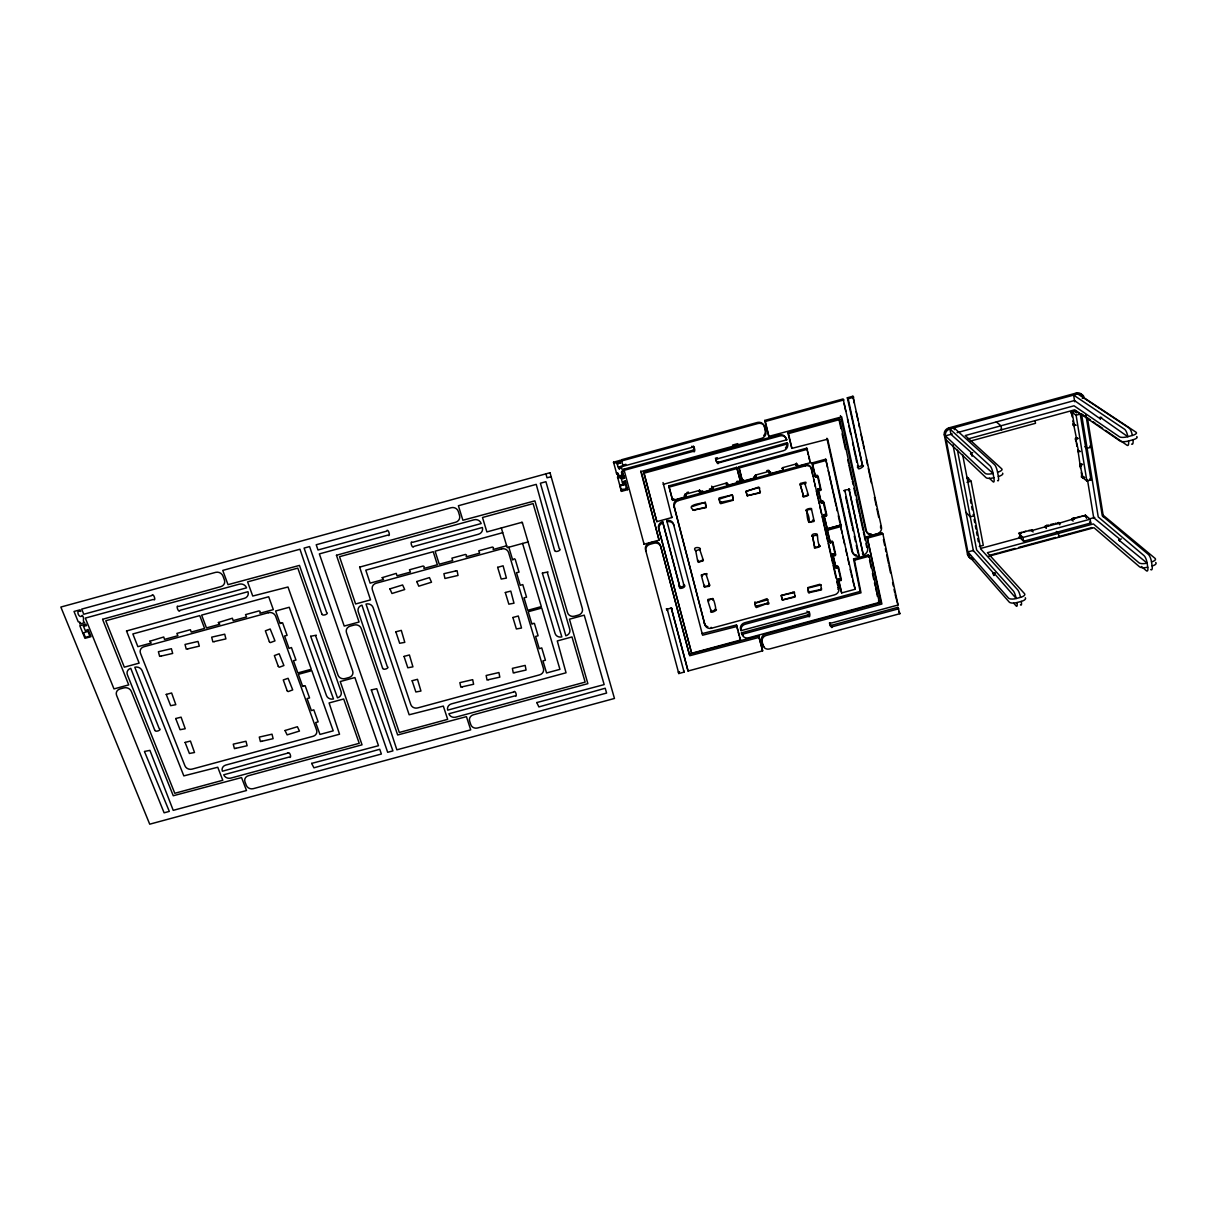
<?xml version="1.0" encoding="UTF-8"?>
<svg xmlns="http://www.w3.org/2000/svg" width="1217" height="1217" viewBox="0 0 1217 1217"><rect width="100%" height="100%" fill="white"/><g stroke="black" fill="none" stroke-linecap="round" stroke-linejoin="round"><path stroke-width="1.5" d="M1021.641 537.397L1019.253 537.016L1023.588 541.261L1090.782 523.021L1090.158 519.218L1085.336 515.08M795.036 595.539L794.595 596.619L782.577 599.859L780.949 595.569L794.518 592.527M1020.074 537.853L1021.626 537.625L1020.074 537.884L1019.861 533.092L1032.001 529.806L1033.066 532.012M626.238 487.865L625.918 489.082L621.522 489.34M626.664 488.732L625.188 483.316L625.462 484.183L621.917 485.081L623.956 485.02L624.534 483.605L625.584 484.609M623.591 483.788L623.712 481.43L625.219 481.004L625.568 482.16L624.062 482.647M809.807 591.553L809.396 592.603L808.347 592.253L807.845 587.583L819.893 584.282L821.049 585.316M721.392 502.241L719.81 502.788L719.125 497.966L732.345 494.893L719.004 499.183L720.692 503.671L733.227 500.248L732.482 495.213L732.969 499.837L721.346 502.149M619.742 466.735L619.681 468.606L621.568 467.298L621.233 466.172L619.134 467.571L618.145 467.024M694.344 509.862L705.982 507.185L705.236 502.302L691.91 506.652M663.28 484.366L783.383 450.716A5.796 5.461 -35.5 0 0 787.703 443.825L786.958 442.76L717.269 462.658L716.189 461.091M1080.483 451.492L1077.775 451.401L1078.429 450.427L1075.858 439.687L1078.323 438.348M768.672 602.887L756.381 607.542L754.707 603.16L767.06 598.658L768.885 603.815L767.881 604.347L767.029 603.176M718.015 461.654C719.247 468.332 713.375 456.162 717.589 458.763L786.775 439.793L786.03 438.744A5.796 5.461 -35.9 0 0 779.245 434.88L643.656 472.059L656.845 521.652L671.921 517.529L663.022 482.525M726.762 482.571L726.96 485.522L740.56 481.795L736.711 467.313L668.742 485.933L672.636 500.385L686.205 496.673L685.521 494.224L699.227 490.481L700.14 491.333L699.273 490.466M792.663 592.283L794.214 591.888L795.081 596.999L782.212 600.057L781.527 595.326L792.678 592.42M692.792 510.258L706.134 507.641L705.312 502.423M1072.207 412.441C1077.851 409.916 1077.364 412.122 1076.573 412.913M1019.359 534.004L1020.957 533.548L1020.029 532.498M807.692 612.44C810.507 608.789 810.583 621.431 807.829 614.889L741.472 632.87L742.081 634.331A5.537 5.081 -21.5 0 0 748.638 637.814L879.328 602.415L869.303 556.169L868.39 554.876L853.558 558.892L860.13 591.447L744.637 622.769A5.522 5.081 -21.6 0 0 740.544 629.159L741.138 630.619L807.708 612.577L806.962 611.162M620.579 485.735C621.902 483.621 621.704 484.959 620.609 485.979M826.891 515.415L823.985 502.423M830.602 540.926L831.394 542.63L830.39 542.888L826.723 528.954L840.384 525.242L855.171 589.256L841.662 592.922L838.041 579.17L839.03 578.912C840.597 582.228 842.864 579.505 838.878 580.524L838.041 579.17M626.542 488.306C625.918 490.101 619.483 492.642 620.457 485.324M835.775 554.967L832.9 542.097M621.05 477.657L622.039 476.881L622.982 478.585L624.488 478.175L623.697 475.375L617.551 477.049L621.431 491.364L627.592 489.675L625.219 481.004M1077.669 451.309L1078.718 451.979L1077.638 449.818M711.641 486.131L712.249 487.15L726.412 483.043L727.34 483.788L726.473 483.027M694.511 510.425C684.319 505.268 700.368 503.336 705.282 502.545M848.979 488.702L863.294 554.952A5.659 5.187 -31.5 0 0 867.599 548.38L839.639 419.561L838.772 418.557L787.749 432.552L791.871 448.373L827.697 439.185L852.706 552.427A5.644 5.187 -31.3 0 0 859.248 556.063L845.115 491.653L843.944 490.512M769.25 471.329L770.072 472.211L769.159 471.344L755.422 475.102L756.076 477.551L742.461 481.278L738.613 466.796L806.749 448.145L810.552 462.658L796.922 466.385C794.047 462.992 799.128 464.757 796.359 463.905L782.592 467.678L783.307 470.112L769.692 473.839L769.25 470.507M783.307 470.112L782.729 467.632M796.45 463.92L796.45 463.068M861.666 464.727L862.564 465.822L847.321 397.776L852.904 396.24L881.473 527.204A5.689 5.218 -33.2 0 1 877.138 533.822L873.061 534.932A5.689 5.218 -33 0 1 866.519 531.266L841.692 416.868L768.84 436.371L764.672 420.458L843.122 398.933L858.426 466.963C855.87 473.261 871.646 461.045 857.407 467.343M756.076 477.551L755.483 475.086M816.014 475.056L816.592 476.912L815.588 477.201L811.845 463.008L825.719 459.205L840.917 525.014L827.21 528.741L823.513 514.745L824.518 514.487C825.841 517.468 828.108 515.43 824.32 515.962L823.513 514.745M1081.335 475.969L1082.704 476.364L1080.164 465.7L1082.598 464.438M1072.801 423.79L1074.109 424.17L1072.436 414.039C1071.264 410.996 1072.04 416.579 1071.021 411.954M1075.235 438.409L1077.41 437.679M1028.624 530.475L1031.179 530.779L1046.666 526.383L1045.616 526.261M685.582 494.208L684.623 494.254M712.751 486.77L713.375 489.234L699.79 492.961L699.608 489.858M822.099 500.75L822.433 502.849L821.429 503.123L817.718 489.036L820.03 490.451L821.079 489.827L818.159 476.486M662.626 521.652L679.421 585.544C676.622 588.709 687.422 585.894 683.452 584.434C688.7 586.913 677.504 590.458 679.877 586.913L662.626 521.652A5.659 5.37 -20.2 0 0 658.534 528.345L691.636 653.27L740.484 640.036L736.483 624.99L702.042 633.631M671.373 608.013L667.129 609.2L667.509 610.599L666.308 608.774M836.688 565.586L837.053 567.791L836.064 568.05L832.413 554.207L833.402 553.948C834.725 557.067 836.992 554.937 833.234 555.515L832.413 554.207M1059.779 524.755C1061.148 521.652 1056.736 523.143 1059.475 523.112L1085.397 515.293L1086.644 518.366M709.161 585.788L709.648 585.073L709.313 586.305L704.263 586.868L708.948 585.681M805.365 484.351L805.745 483.149L804.985 483.97L808.468 495.273L803.768 496.992L802.611 496.156L803.159 495.015L800.345 485.035L803.433 495.441L802.885 496.582L807.784 495.365L807.251 493.904M811.267 510.197L811.404 508.797L814.051 520.557L808.833 522.397L813.99 521.469L813.047 519.522M706.514 575.215L706.803 573.876L706.149 574.622M699.653 491.942L699.79 492.961M800.558 483.529C795.933 487.196 814.721 479.407 800.497 483.438M806.81 510.927C803.433 507.961 819.619 507.55 805.837 510.288C812.15 519.385 807.845 530.156 806.749 510.821M695.683 550.571L697.797 561.722L703.411 560.489L698.512 562.36L698.162 560.261M711.367 611.527C724.267 605.686 708.096 616.654 710.956 610.067M622.343 472.531L622.587 471.238L621.4 472.226L623.013 475.026L618.023 476.395L617.962 473.17L616.426 472.926L618.358 474.645L617.491 473.869M726.138 483.392L726.96 485.522M857.392 465.898L858.426 466.963M848.355 489.356C854.06 490.162 841.099 488.778 845.115 491.653M688.061 671.023L671.678 609.489L672.256 608.561L671.297 608.059L688.061 671.023L762.633 650.836L758.663 635.867L689.263 654.229L660.435 545.581A5.629 5.324 -18.2 0 0 653.62 541.915L649.543 543.025A5.629 5.324 -17.8 0 0 645.497 549.658L678.797 673.533L684.091 672.103L667.22 609.154M706.21 574.774L709.633 585.103L708.598 584.19M715.018 609.154C717.376 613.049 713.177 595.372 712.782 600.194M699.942 550.038L700.383 548.791L699.76 549.582L703.228 559.957L702.315 559.242M816.987 535.799C817.991 531.175 816.759 543.543 820.152 546.311C805.395 549.278 824.015 547.787 818.843 544.942M695.713 550.677C708.066 547.939 689.811 545.094 695.896 551.149M702.376 576.356L701.813 574.941L706.697 573.618L701.22 575.033L704.384 586.822L704.597 585.271M711.291 611.725L707.716 600.422L713.071 598.536L707.975 599.418L708.781 601.274M993.848 575.55L992.798 573.268L995.415 573.07M551.134 476.684L547.026 477.809L545.901 473.854M621.355 459.798L621.689 460.908L758.054 423.486A5.826 5.522 -36 0 1 764.9 427.38L765.858 431.442A5.811 5.507 -35.6 0 1 761.553 438.363L641.253 471.481L659.066 540.135L644.067 544.227L623.865 469.153L692.869 450.229C695.896 456.253 694.694 442.897 692.367 447.278L623.134 466.278L621.355 459.798L757.385 422.466A5.811 5.507 -36 0 1 764.23 426.346L764.58 427.867M613.52 462.186L619.696 460.498L620.031 461.608L613.84 463.312L613.52 462.186L616.76 474.067M764.672 420.458L765.356 421.478L844.005 399.891M847.321 397.776L848.203 398.75L853.802 397.214M618.632 462.582L620.153 462.171L620.487 463.281C612.197 459.57 622.343 472.531 618.479 468.149M625.918 464.301L622.8 465.153L623.134 466.278M693.386 451.309L624.215 470.294L623.865 469.153M617.688 475.254L618.936 474.904M621.431 474.219L622.663 473.885M732.573 445.072L737.821 443.627M622.632 477.444L624.154 477.034L624.488 478.175M643.656 472.059L644.052 473.2L779.96 435.929A5.811 5.476 -35.8 0 1 786.775 439.793M787.749 432.552L788.479 433.587L839.639 419.561M718.593 462.901L787.703 443.825M622.252 489.873L621.096 490.177L621.431 491.364M626.086 488.823L627.242 488.504L627.592 489.675M502.697 532.681L435.108 551.195L439.246 564.232L452.709 560.55L451.903 558.147L465.487 554.435L466.446 554.998L466.187 556.854L479.665 553.172L478.753 550.814L492.413 547.057L493.402 547.559L493.159 549.491L506.637 545.794M668.742 485.933L669.183 487.089L737.319 468.439M738.613 466.796L739.236 467.921L807.525 449.225M686.784 492.566L688.472 492.109M766.71 470.69L768.414 470.234M672.18 499.198L673.868 498.727M684.03 495.943L685.719 495.486L686.205 496.673M702.65 490.847L699.258 491.774L699.014 490.816M709.435 489.006L712.812 488.078L713.375 489.234M726.382 484.366L728.07 483.894M736.559 481.582L738.247 481.111M741.838 480.137L743.541 479.665M753.719 476.881L755.422 476.425M768.992 472.698L770.696 472.242M796.177 465.274L797.88 464.803M678.082 499.32L804.574 464.711A5.75 5.385 -34.5 0 1 811.283 468.515L838.878 588.359A5.598 5.127 -28.1 0 1 834.649 594.824L711.504 628.231A5.553 5.127 -19.5 0 1 704.871 624.717L673.959 506.059A5.689 5.4 -23.1 0 1 678.082 499.32L678.554 500.506A5.705 5.416 -23.1 0 0 674.416 507.261L704.871 624.717M678.554 500.506L805.335 465.822A5.766 5.385 -34.4 0 1 812.058 469.625M528.072 541.945L507.23 547.65L501.313 527.965M811.845 463.008L812.637 464.118L826.541 460.315M1025.307 597.745A6.207 2.388 -9.8 0 1 1021.306 601.381L1016.91 602.567A6.207 2.388 -9.9 0 1 1009.243 602.096L967.5 554.374L944.27 434.788A5.842 5.324 -41.2 0 1 948.758 427.928L1076.33 393.03A5.933 5.279 -44.5 0 1 1082.765 396.925L1136.1 432.263A6.541 1.993 -9.7 0 1 1132.342 435.458L1127.794 436.69A6.541 1.993 -9.8 0 1 1119.473 436.797L1074.048 405.793L965.218 435.564L1001.819 468.91A6.389 2.023 -11 0 1 997.605 472.211L998.32 476.532A6.191 1.4 75 0 1 997.575 480.609M972.946 559.455A5.659 5.081 -34.8 0 1 968.626 555.667L945.381 435.823A5.857 5.34 -41.1 0 1 949.884 428.947L1077.76 393.973A5.948 5.294 -44.4 0 1 1084.21 397.868L1082.324 398.385M945.396 435.853L952.226 433.982M957.11 432.659L1074.474 400.53L1098.875 417.857L1101.628 417.401M760.412 491.44L759.849 492.535L747.086 495.745L760.29 492.87L759.119 487.515L747.405 490.907L758.556 487.119L759.773 488.093M814.782 476.06L815.801 475.786M968.123 438.896L1074.702 409.825L1120.142 441.102A6.541 2.008 -9.7 0 0 1128.448 441.01L1132.997 439.763A6.541 1.993 -9.7 0 0 1136.754 436.568M1072.649 411.452L1075.372 410.707L1080.224 414.069L1090.949 479.878L1086.872 480.989L1082.035 477.125L1081.244 472.302M970.147 441.163L1035.5 423.303L1035.043 420.641M1072.101 416.792L1071.279 411.818L1076.102 415.21L1080.224 414.069M817.718 489.036L820.167 490.481L821.095 489.553M972.718 452.602L970.481 453.454L993.072 473.443L993.863 477.749A6.191 1.369 75 0 1 993.133 481.81L989.284 478.175M1075.265 424.596L1073.5 425.326L1076.178 425.25M820.623 501.936L821.627 501.663M966.846 478.266C970.558 478.175 966.967 477.901 968.169 479.513L968.291 480.137M1077.806 451.279L1079.57 450.807M967.013 482.297L971.09 481.187L983.29 545.368L979.274 546.463M826.723 528.954L827.53 530.201L841.236 526.474M1080.194 464.149L1081.7 463.738M829.583 541.626L830.572 541.352M1083.83 476.699L1081.304 476.958M1082.902 477.916L1084.743 477.414M867.067 536.727L881.96 532.666L882.903 533.913L898.024 605.016L831.515 623.028C827.119 620.944 833.706 632.201 831.561 625.295L897.857 607.344L899.88 613.703L769.585 648.965A5.522 5.051 -22.2 0 1 763.074 645.497L762.161 641.815A5.522 5.051 -22.3 0 1 766.269 635.441L881.914 604.012L867.067 536.727L880.986 602.613L765.615 633.981A5.507 5.051 -22.4 0 0 761.507 640.34L762.42 644.006A5.507 5.035 -22.3 0 0 763.941 646.455M867.964 537.975L882.903 533.913M853.558 558.892L854.44 560.2L869.303 556.169M835.242 566.726L836.231 566.468M1021.945 532.285L1018.614 533.198L1022.904 537.458L1023.588 541.261M1023.619 531.844L1025.885 531.19M1045.281 525.957L1048.628 525.044M1050.286 524.603L1053.633 523.69M1055.291 523.234L1057.892 523.523L1047.654 526.292L1046.696 525.257M1071.979 518.716L1075.432 517.742M1076.984 517.347L1080.331 516.449M1081.989 515.993L1086.233 515.856M756.913 605.914L767.136 603.404M809.898 591.797L821.003 589.469L821.521 588.359M1019.298 536.956L1021.474 536.378M980.689 548.441L1020.439 537.655M1088.561 519.142L1094.752 517.468M1022.904 537.458L1090.158 519.218M968.61 555.667L970.451 555.165M989.604 555.302L998.244 552.959M999.796 552.548L1015.161 548.365M1018.827 547.376L1055.641 537.397M1058.988 536.484L1091.862 527.57M988.554 556.275L1094.007 527.722L1139.568 566.833A6.344 2.358 -8.3 0 0 1147.707 567.183L1147.144 563.06A6.055 1.795 73.7 0 0 1144.026 555.621L1098.236 516.951L1081.517 413.856L1090.447 419.926M737.061 626.436L702.589 635.213L673.549 524.253A5.659 5.37 -20.6 0 0 666.718 520.541L684.076 585.788M742.081 634.331L808.59 616.304M1121.359 538.918L1118.697 539.907L1147.083 563.106A6.359 2.343 -8.3 0 1 1138.945 562.771L1093.383 523.918L987.383 552.701L1024.577 593.729A6.207 2.388 -9.8 0 1 1020.561 597.349L1016.165 598.536A6.207 2.388 -9.9 0 1 1008.482 598.079L967.88 551.925L973.281 550.449L993.361 572.964M759.302 637.328L689.735 655.735L660.861 546.874A5.644 5.34 -18.2 0 0 654.031 543.208L649.939 544.318A5.644 5.34 -17.8 0 0 645.877 550.966M832.367 626.74L898.815 608.743M679.512 671.678L678.341 671.982L678.797 673.533M1072.314 519.005L1074.398 519.05L1073.242 517.849M812.576 536.454L814.721 547.604L812.652 536.454M521.485 522.443L522.428 522.93M1058.729 522.549L1059.49 523.112L1058.957 522.565M830.679 626.223L831.561 625.295M820.775 584.921L808.134 588.07L808.666 592.816L821.521 589.849L820.745 584.769M840.475 415.606L865.606 530.019A5.674 5.203 -33.1 0 0 871.129 533.867M747.405 490.907L746.127 491.653L747.208 495.73L745.899 491.181L747.497 490.862M1076.33 393.03L1129.133 428.08A6.222 1.917 75.1 0 1 1132.312 435.458M830.39 626.131L829.416 622.921M1093.064 421.736L1095.726 423.592M1097.065 424.52L1102.617 428.354M1105.492 430.362L1127.109 445.316A6.207 1.902 75.1 0 0 1128.494 441.071M822.829 500.78L826.069 514.198L824.563 514.608M1075.219 439.596C1077.532 440.843 1075.219 440.417 1076.558 438.835L1073.805 425.296M756.989 606.081L755.453 606.614L754.89 601.959L756.305 602.871L768.018 599.707M1089.671 446.122L1091.132 447.202L1087.024 448.328L1084.864 446.73M1080.088 464.362L1080.742 465.472L1080.285 464.635M1089.717 478.905L1090.949 479.878M996.312 421.903L1000.937 425.737L1001.667 429.738L1001.013 429.175M1103.119 515.187L1155.1 558.405A6.359 2.343 -8.3 0 1 1151.51 561.919L1152.134 566.027A6.039 1.81 73.6 0 1 1150.689 569.571M1072.755 424.931L1074.398 425.737L1072.785 420.991M1089.58 521.987L1090.782 523.021M1141.44 566.513L1146.353 570.743A6.039 1.795 73.7 0 0 1147.783 567.198M1072.147 518.929L1073.075 521.15M948.758 427.928L990.197 465.974A6.207 1.384 75 0 1 993.057 473.413A6.389 2.023 -11.1 0 1 985.253 473.413L944.27 434.788M1056.356 531.464L1058.364 533.35L1059.033 537.153L1058.334 536.484M1045.433 526.17L1046.361 528.406M946.157 439.809L986.044 477.673A6.374 2.038 -11 0 0 993.863 477.718M967.15 477.307L971.09 481.187M973.113 514.487L974.285 515.704L970.223 516.814L965.963 512.296M1013.761 603.252L1016.119 605.929A6.024 1.293 74 0 0 1016.94 602.567M809.777 461.547L810.552 462.658M804.574 464.711L805.335 465.822M898.024 605.016L895.149 594.626M840.065 523.782L840.917 525.014M899.88 613.703L898.8 611.755M858.365 554.754L859.248 556.063M795.948 464.301L796.922 466.385M878.415 601.015L879.328 602.415M855.171 589.256L852.6 580.159M768.764 471.724L769.692 473.839M838.878 588.359L838.041 586.99A5.583 5.111 -28.1 0 1 837.965 589.454M692.929 450.366L694.466 450.092L693.553 446.274M807.875 615.011L809.351 614.752L808.681 611.679M625.188 483.316C623.226 483.271 621.218 483.24 623.728 481.567M740.56 481.795L736.711 467.313M717.026 457.653L717.589 458.763M691.865 446.198L692.367 447.278M762.633 650.836L758.663 635.867M740.484 640.036L739.51 637.023M673.959 506.059L674.416 507.261M671.465 516.297L671.921 517.529M711.169 627.318L711.504 628.231M666.718 520.541L667.159 521.774A5.674 5.37 -20.6 0 1 674.005 525.485M679.421 585.544L679.877 586.913M839.03 578.912L840.567 578.623L837.752 566.042M818.722 488.762L820.288 488.473L817.307 475.223M838.589 567.365L841.388 579.84M833.402 553.948L834.953 553.659L832.109 540.941M659.066 540.135L640.69 471.025M622.48 483.012L621.279 478.616M622.982 478.585L621.263 478.509M671.236 608.059L671.678 609.489M683.619 670.567L684.091 672.103M623.697 475.375L624.047 476.516L617.871 478.205L617.551 477.049M643.687 542.949L644.067 544.227M508.828 547.209L512.661 559.987L514.243 558.755L515.202 559.288L519.035 572.142L516.464 572.675L520.252 585.286L522.793 584.601L526.55 597.197L524.025 597.836L527.767 610.31L541.337 606.614L522.595 543.451M617.43 474.265L618.023 476.395M619.696 460.498L620.487 463.281M621.233 466.172L622.937 472.363M622.404 472.911L623.013 475.026M644.052 473.2L656.845 521.652M691.636 653.27L658.96 529.593A5.674 5.37 -20.1 0 1 663.052 522.899M669.183 487.089L672.636 500.385M685.475 494.528L685.719 495.486M736.483 624.99L737.852 630.436M738.278 632.155L739.115 635.457M1075.995 438.576L1076.163 441.452M712.584 487.104L712.812 488.078M715.459 458.079L716.068 460.589M739.236 467.921L742.461 481.278M764.93 429.388L765.174 430.392A5.796 5.492 -35.7 0 1 763.713 435.595M765.356 421.478L768.84 436.371M788.479 433.587L791.871 448.373M806.749 448.145L807.13 449.818M807.51 451.507L808.255 454.854M808.636 456.527L809.396 459.874M811.283 468.515L812.986 476.106M813.671 479.133L814.356 482.16M814.705 483.681L815.39 486.694M816.409 491.227L818.113 498.742M818.448 500.233L819.117 503.23M819.802 506.226L821.49 513.696M822.16 516.677L822.829 519.659M823.164 521.135L826.51 535.952M826.936 537.792L827.758 541.474M828.184 543.314L831.485 557.979M831.896 559.79L832.732 563.441M833.143 565.266L836.003 577.969M836.824 581.574L837.646 585.194M812.637 464.118L815.588 477.201M818.509 490.192L821.429 503.123M824.32 515.962L827.21 528.741M827.53 530.201L830.39 542.888M833.234 555.515L836.064 568.05M838.878 580.524L841.662 592.922M825.719 459.205L827.53 467.389M828.26 470.644L828.99 473.9M829.34 475.528L832.58 490.116M832.945 491.729L836.155 506.211M836.52 507.808L837.235 511.003M838.3 515.81L839.715 522.184M840.384 525.242L842.149 533.168M842.849 536.332L843.564 539.496M843.913 541.078L844.613 544.227M845.663 548.943L847.047 555.226M847.747 558.36L849.147 564.612M850.181 569.282L850.866 572.401M851.215 573.952L851.9 577.056M854.44 560.2L861.012 592.816L745.245 624.215A5.537 5.096 -21.6 0 0 741.138 630.619M826.906 438.257L851.839 551.134A5.644 5.172 -31.3 0 0 856.296 554.937M845.678 496.992L847.199 503.944M847.61 505.8L848.416 509.497M848.827 511.353L852.006 525.79M852.356 527.448L853.132 530.916M854.273 536.134L855.475 541.595M856.266 545.231L858.015 553.172M838.772 418.557L840.993 428.734M842.088 433.83L845.465 449.332M847.747 459.843L848.508 463.342M848.888 465.092L851.961 479.285M852.356 481.05L853.132 484.655M853.908 488.26L855.475 495.456M856.266 499.076L859.43 513.665M859.841 515.506L863.036 530.277M863.416 531.966L865.241 540.378M865.972 543.74L866.702 547.102M868.39 554.876L868.953 557.416M869.547 560.155L871.25 568.035M872.452 573.542L873.76 579.596M874.475 582.897L875.206 586.198M875.586 587.978L876.362 591.553M876.757 593.348L877.411 596.421M849.223 490.527L863.294 554.952M844.126 403.527L844.781 406.6M845.115 408.182L845.8 411.331M847.519 419.317L848.219 422.558M848.934 425.859L849.633 429.175M849.998 430.818L850.729 434.21M852.569 442.76L853.315 446.228M853.68 447.947L855.597 456.801M855.977 458.611L856.753 462.232M848.203 398.75L862.564 465.822M852.904 396.24L854.364 403.101M856.19 411.665L858.031 420.352M858.776 423.835L859.521 427.319M861.028 434.378L862.899 443.201M863.279 444.996L864.055 448.571M866.337 459.326L867.493 464.772M868.269 468.393L871.387 483.027M874.414 497.251L876.194 505.633M876.909 508.995L878.72 517.484M883.42 539.557L884.698 545.52M885.352 548.624L886.037 551.833M886.721 555.058L888.562 563.669M888.958 565.494L890.509 572.827M892.578 582.547L893.308 585.97M894.039 589.393L894.769 592.816M897.857 607.344L898.298 609.367M949.899 428.947L950.933 434.317L970.71 452.024L971.394 454.595M952.987 444.95L973.509 551.453M962.601 454.534L980.719 548.973L1017.686 589.804A6.039 1.308 74 0 1 1020.515 597.288M970.421 500.126L971.029 503.351M971.653 506.576L972.261 509.801M974.102 519.416L974.711 522.625M975.334 525.805L975.943 528.999M976.551 532.179L977.16 535.358M977.753 538.538L978.362 541.702M954.341 429.647L953.991 427.821L994.654 464.757A6.207 1.4 75 0 1 997.529 472.196M957.444 450.184L976.627 549.947L1013.35 590.975A6.039 1.293 74 0 1 1016.18 598.475L993.833 572.918L994.213 575.398M971.562 453.485L972.079 456.223M1032.031 530.049L1032.244 531.221M1045.312 526.444L1045.509 527.615M1058.714 522.808L1058.912 523.979M1071.964 518.959L1072.192 520.374M1085.366 515.323L1085.61 516.738M1074.717 401.777L1073.622 395.114L1124.66 429.312A6.222 1.902 75.1 0 1 1127.824 436.69L1100.138 417.203L1100.274 419.409M1087.435 479.574L1093.687 517.727L1118.895 538.446L1119.534 540.941M1075.372 410.707L1075.645 412.365M1076.102 415.21L1086.872 480.989M1076.391 442.866L1076.969 446.35M1080.574 468.241L1078.125 451.507M1087.45 418.009L1103.454 517.164M1085.914 414.891L1102.283 515.856L1148.376 554.45A6.055 1.81 73.7 0 1 1151.51 561.889M786.958 442.76A5.781 5.461 -35.6 0 1 785.482 447.932M880.53 525.957A5.674 5.203 -33.3 0 1 880.545 527.965M863.37 553.309A5.644 5.172 -31.5 0 1 862.412 553.659M743.024 635.32A5.522 5.081 -21.5 0 1 741.472 632.87M707.838 626.755A5.537 5.127 -19.5 0 1 704.354 623.271M971.805 558.147A5.644 5.066 -34.8 0 1 967.5 554.374M1132.966 439.839A6.207 1.917 75.1 0 1 1131.567 444.099M1155.709 562.467A6.359 2.358 -8.2 0 1 1152.134 565.996M1021.276 601.396A6.024 1.308 74 0 1 1020.439 604.773M1002.595 473.17A6.389 2.038 -11 0 1 998.381 476.486M79.911 622.374L79.759 624.002L84.658 622.648C81.706 620.716 85.19 619.027 82.3 615.254C79.713 620.153 74.724 609.078 80.748 611.406L80.094 609.808L74.024 611.466L78.207 621.765L79.911 622.374M285.021 730.55L287.121 734.87L299.473 731.067L297.389 726.732L285.021 730.504M455.493 571.016L443.901 573.694L444.935 578.486L458.018 575.458L457.09 570.727L455.508 570.956M462.354 686.784L473.611 684.258L472.683 679.664L459.859 682.646L460.832 687.164L462.338 686.936M513.589 692.017L447.719 710.15A5.507 5.035 0.3 0 1 451.431 703.882L566.042 672.788L557.28 640.948L571.99 636.947L585.149 682.113L455.736 717.163A5.507 5.035 0.1 0 1 448.89 713.77L514.745 695.926C517.803 698.406 515.612 689.05 513.589 692.017M281.051 622.998L280.108 623.545L275.605 611.01L289.25 607.268L311.309 669.259L297.846 672.925L293.449 660.694L295.974 660.055L291.456 647.55L289.022 648.372L284.58 635.989L287.106 635.365L282.603 622.8L281.066 622.891M395.86 631.866L399.663 643.291L404.805 642.348L401.291 630.376L395.86 631.806M1080.148 465.746L1081.061 466.476L1080.164 465.761M404.044 656.48L407.801 667.783L412.928 666.84L409.414 654.974L404.059 656.374M488.565 679.664L487.028 680.06L486.146 675.496L498.924 672.545L499.822 677.154L488.565 679.664M536.788 702.559L538.872 706.925L605.214 688.229L606.598 693.066L477.581 727.979A5.476 5.005 -1.4 0 1 470.781 724.617L469.625 721.012A5.492 5.005 -1.3 0 1 473.352 714.79L587.857 683.65L569.45 619.194L584.236 615.163L604.164 684.593L536.788 702.559M303.657 685.962L302.714 686.494L298.348 674.324L311.811 670.658L333.215 730.839L319.949 734.429L315.675 722.548L318.139 721.879L313.803 709.83L311.385 710.591L307.064 698.573L309.559 697.95L305.178 685.764L303.657 685.901M412.137 680.82L415.864 691.986L420.945 691.043L417.492 679.314L412.152 680.714M542.356 573.207L561.843 636.887A5.568 5.187 -7.3 0 1 555.028 633.357L522.245 522.23L486.876 531.92L482.495 517.484L533.107 503.595L569.769 629.356A5.568 5.187 -7.7 0 1 565.859 635.791L547.437 572.888L548 571.944L542.402 573.055M1057.892 523.386L1058.577 522.58L1057.908 523.234M554.587 550.495C555.089 553.172 562.741 549.825 559.272 548.715L540.378 483.225L545.916 481.704L582.35 608.606A5.583 5.233 -9 0 1 578.41 615.102L574.378 616.198A5.583 5.233 -8.6 0 1 567.548 612.638L534.902 500.856L462.886 520.252L458.398 505.74L536.225 484.366L554.587 550.495M514.791 672.545L513.285 672.986L512.387 668.361L525.181 665.41L526.063 670.035L514.791 672.605M149.752 641.298L151.212 643.032L137.871 646.668L132.851 633.951L199.755 615.619L204.593 628.428L191.236 632.079L190.384 629.706L176.876 633.403L177.88 635.73L164.538 639.381L163.747 636.993L149.752 641.253M161.222 656.054L159.625 656.343L158.393 651.719L171.384 648.707L172.677 653.438L161.222 656.054M269.368 641.785L270.341 642.622L274.981 640.872L270.189 629.006L265.367 630.817L269.368 641.724M1046.057 526.596L1047.654 526.292L1046.072 526.474M278.313 666.429L279.301 667.251L283.911 665.532L279.165 653.788L274.357 655.583L278.313 666.429M187.814 648.798L186.247 649.133L185.014 644.447L198.021 641.435L199.329 646.136L187.814 648.844M287.166 690.784L288.14 691.606L292.719 689.887L288.094 678.295L283.272 679.953L287.166 690.784M811.967 536.149C810.948 531.981 824.411 534.248 811.982 536.088M389.927 588.906L391.965 593.5L404.698 589.545L402.614 584.951L389.927 588.861M617.369 463.844L618.829 463.434L617.384 463.753M214.435 641.511L225.906 638.895L224.719 634.194L211.667 637.16L212.869 641.861L214.405 641.678M621.735 473.215L622.739 474.052L621.735 473.215M497.647 567.335L501.206 579.064L506.409 578.105L503.108 565.799L497.647 567.335M218.391 622.526L219.821 624.26L206.464 627.911L201.626 615.117L268.698 596.756L273.323 609.626L259.936 613.277L260.103 611.39L259.069 610.904L245.53 614.631L246.564 616.943L233.192 620.594L232.371 618.221L218.391 622.526M416.746 581.574L418.77 586.183L431.518 582.213L429.449 577.603L416.762 581.528M505.314 592.588L508.843 604.164L514 603.206L510.79 591.097L505.329 592.466M235.931 748.288L234.44 748.653L233.253 744.15L245.986 741.259L247.127 745.732L235.931 748.288M512.905 617.536L516.373 628.976L521.515 628.033L518.305 616L512.905 617.475M166.242 694.405L170.639 705.677L175.811 704.689L171.627 692.99L166.242 694.405M83.425 632.84L85.403 637.328L89.86 636.156L87.974 631.395L83.441 632.779M175.72 718.578L180.07 729.713L185.227 728.74L181.09 717.163L175.735 718.517M261.929 741.229L260.408 741.549L259.282 737.076L272.015 734.186L273.125 738.673L261.929 741.229M185.106 742.461L189.396 753.475L194.522 752.502L190.445 741.062L185.106 742.4M684.973 494.878L685.962 495.699L685.004 494.726M1082.035 477.17L1082.75 477.931L1082.08 477.17M816.577 476.699L818.067 476.288L816.592 476.623M712.143 487.439L713.132 488.276L712.158 487.363M822.418 502.621L823.879 502.18L822.418 502.575M831.378 542.402L832.626 541.778L831.378 542.356M837.037 567.563L838.498 567.168L837.037 567.654M754.875 475.756L755.848 476.592L754.875 475.756M532.863 623.591L531.905 624.123L528.193 611.725L541.748 608.044L559.942 669.335L546.555 672.971L542.934 660.861L545.429 660.238L541.732 647.9L539.268 648.691L535.602 636.445L538.097 635.761L534.4 623.393L532.879 623.484M782.105 468.302L783.079 469.138L782.105 468.302M382.199 577.695L383.553 579.459L370.12 583.141L365.785 570.164L433.222 551.712L437.359 564.749L423.896 568.43L424.14 566.559L423.181 566.011L409.46 569.799L410.448 572.112L397.001 575.793L396.27 573.374L382.199 577.649M83.441 626.147L85.327 630.68L88.065 629.493L90.986 636.674L84.947 638.332L79.82 625.736L85.875 624.078L86.513 625.66L83.441 626.147M102.593 619.392L128.713 684.897L113.987 688.913L85.327 618.099L153.251 599.464C156.902 602.065 153.083 591.675 151.76 595.6L83.775 614.25L81.691 609.124L215.576 572.37A5.857 5.34 18.7 0 1 222.97 576.067L224.4 579.946A5.842 5.34 18.5 0 1 220.855 586.624L102.654 619.255M126.522 630.969L139.134 663.128L124.332 667.175L105.773 620.761L239.232 584.175A5.811 5.324 17.1 0 1 246.564 587.841L178.64 606.462C175.005 603.875 178.838 614.22 180.101 610.295L247.979 591.705A5.811 5.309 16.8 0 1 244.404 598.338L126.522 630.969M144.488 751.558L169.315 811.404L164.112 812.819L116.589 695.363A5.766 5.096 16.8 0 1 119.951 688.974L123.967 687.879A5.766 5.096 16.8 0 1 131.299 691.362L173.27 795.751L241.559 777.572L246.503 790.518L173.225 810.355L149.919 750.372L144.549 751.437M154.711 730.139C155.015 732.923 162.804 729.576 159.199 728.572L134.798 667.235A5.781 5.142 17.2 0 1 142.161 670.75L183.828 775.883L217.752 767.242L222.802 780.28L174.792 793.286L127.389 674.796A5.781 5.127 17.3 0 1 130.767 668.331L154.711 730.139M287.775 753.11L222.376 771.228A5.568 4.929 10.5 0 1 225.799 765.067L339.543 734.216L329.092 702.954L343.696 698.984L359.228 743.313L230.804 778.104A5.568 4.929 10.3 0 1 223.745 774.788L289.098 757.08C292.186 759.423 289.874 750.585 287.775 753.11M310.67 636.293L333.488 698.938A5.598 5.096 8 0 1 326.445 695.5L287.988 587.005L252.74 596.041L247.583 581.878L297.815 568.111L341.079 691.53A5.598 5.096 7.8 0 1 337.474 697.858L315.751 636.126L316.253 635.198L310.67 636.293M321.82 613.961C321.988 616.76 329.837 613.672 326.552 612.318L304.083 548.091L309.59 546.57L352.687 671.115A5.613 5.142 7.9 0 1 349.051 677.504L345.05 678.584A5.613 5.142 8.1 0 1 337.991 675.116L299.473 565.403L228.005 584.662L222.757 570.408L299.96 549.217L321.82 613.961M336.455 555.271L359.061 622.024L344.213 626.07L319.356 553.902L387.812 535.13C391.311 537.853 387.964 527.144 386.534 531.19L318.002 549.993L316.207 544.76L451.157 507.717A5.766 5.492 6.1 0 1 458.322 511.49L459.539 515.46A5.75 5.476 5.8 0 1 455.675 522.23L336.455 555.271M311.643 763.394L313.925 767.821L379.734 749.261L381.377 754.023L253.334 788.662A5.537 4.898 9.1 0 1 246.321 785.376L244.982 781.846A5.537 4.898 9.3 0 1 248.405 775.716L362.042 744.819L340.243 681.535L354.908 677.55L378.487 745.702L311.643 763.394M359.639 567.122L370.531 599.89L355.607 603.967L339.528 556.686L474.052 519.796A5.735 5.461 2.8 0 1 481.171 523.553L412.7 542.31C409.262 539.709 412.228 549.962 413.993 546.372L482.373 527.478A5.72 5.446 2.5 0 1 478.479 534.233L359.639 567.122M371.322 689.917L392.924 750.889L387.675 752.304L346.48 632.657A5.674 5.233 9.1 0 1 350.131 626.147L354.177 625.036A5.674 5.233 8.9 0 1 361.297 628.611L397.655 734.977L466.446 716.646L470.705 729.85L396.864 749.824L376.768 688.716L371.322 689.917M382.579 668.148C382.731 670.886 390.444 667.874 387.249 666.536L366.013 604.058A5.689 5.279 9 0 1 373.147 607.663L409.155 714.775L443.323 706.088L447.673 719.353L399.298 732.467L358.254 611.725A5.689 5.279 9.2 0 1 361.951 605.168L382.579 668.148M550.008 472.728L60.85 607.055L149.721 824.183L614.463 698.467L550.008 472.728M268.409 612.699L143.895 646.759A5.796 5.172 17.8 0 0 140.472 653.27L184.923 765.782A5.613 4.944 12.1 0 0 192.043 769.129L313.043 736.3A5.568 5.005 7.9 0 0 316.587 730.063L275.666 616.304A5.75 5.264 14.3 0 0 268.409 612.699M501.587 548.913L376.099 583.247A5.705 5.324 9.2 0 0 372.372 589.865L410.768 704.506A5.537 5.066 2.8 0 0 417.674 707.929L539.603 674.857A5.522 5.111 -5.5 0 0 543.451 668.513L508.615 552.609A5.674 5.385 -1.2 0 0 501.587 548.913"/></g></svg>
